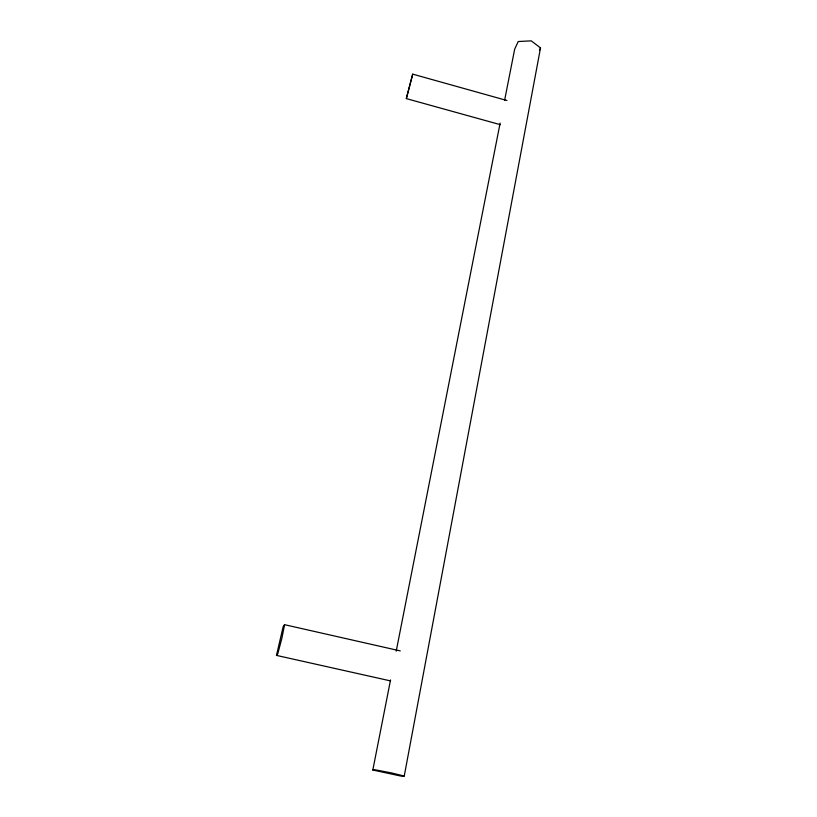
<?xml version="1.0" encoding="UTF-8"?>
<svg xmlns="http://www.w3.org/2000/svg" width="817" height="817" viewBox="0 0 817 817"><rect width="100%" height="100%" fill="white"/><g stroke="black" fill="none" stroke-linecap="round" stroke-linejoin="round"><path stroke-width="1.23" d="M506.948 100.511L412.708 74.143L406.325 98.602L500.361 124.684M406.325 98.602L412.708 74.143M390.546 679.938L372.818 770.033L401.239 776.15L404.241 776.048L540.527 47.907L531.234 40.85L518.213 41.534L514.659 49.214L504.569 100.522M396.214 651.149L500.137 123.05M400.269 650.904L284.561 624.688L281.896 638.189L277.8 653.712L276.473 655.397L390.557 680.908M276.473 655.397L283.162 626.731L284.561 624.688M539.445 50.082L540.527 47.907M372.818 770.033L375.452 769.849L391.302 772.872L404.241 776.048"/></g></svg>
